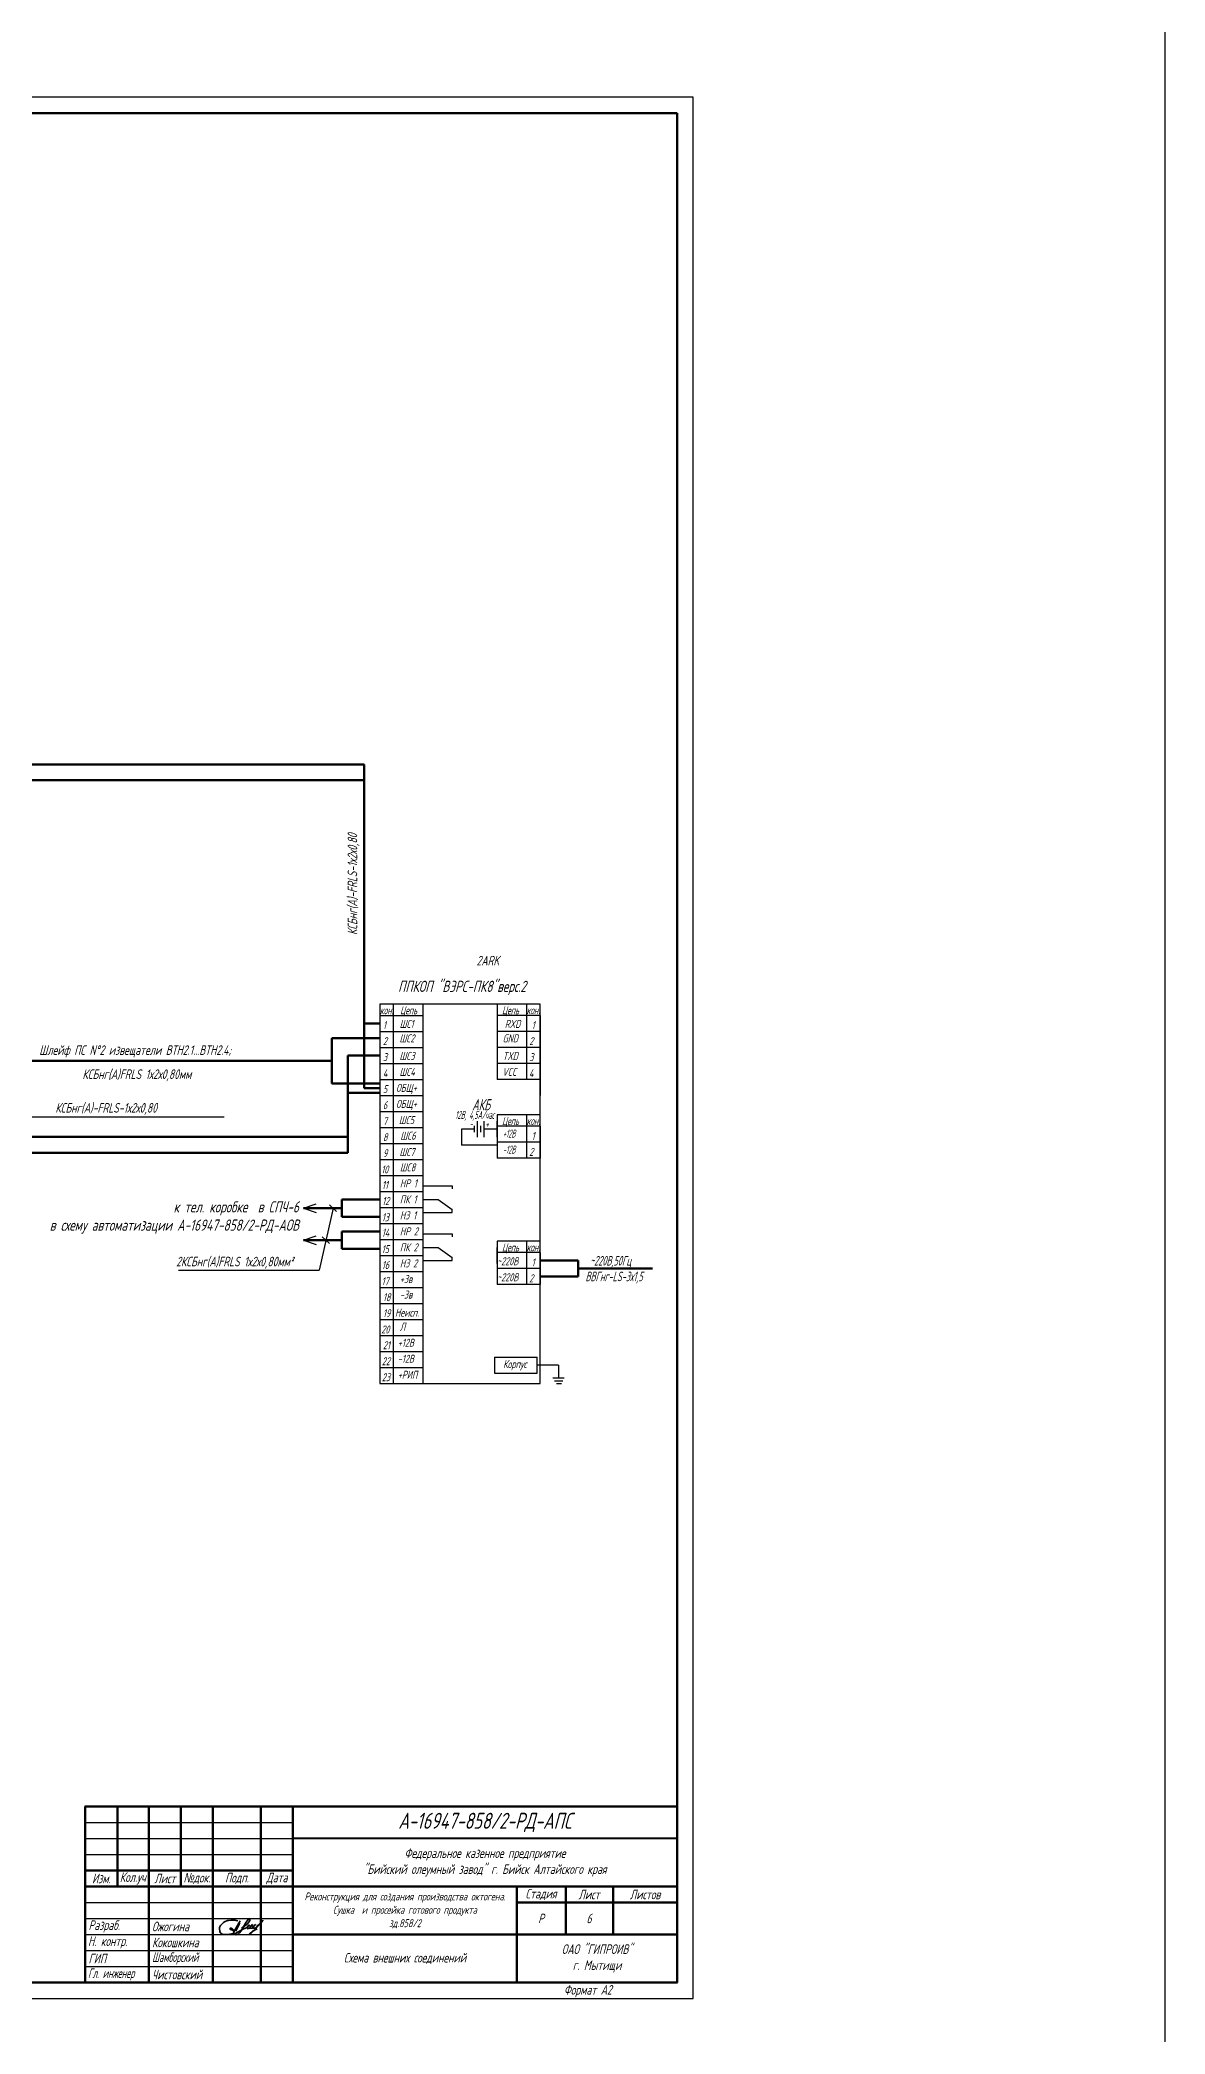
# Model space of a CAD drawing. Header units: millimetres. Extents: x 2185 to 8290, y 601 to 2456.
# Drawn here: x 7939 to 8290, y 1055 to 1678 of the extents above; entities that cross this region are included whole.
import ezdxf
from ezdxf.enums import TextEntityAlignment as Align

# ---------------------------------------------------------------- set-up
doc = ezdxf.new("R2010")
doc.units = ezdxf.units.MM
doc.layers.add('OBORUDOVANIE', color=7, linetype='Continuous')
doc.layers.add('текст', color=7, linetype='Continuous')
for name, color, linetype, lineweight in [('линия связи', 3, 'Continuous', 60), ('Линия связи (Вновь)', 3, 'Continuous', 60), ('рамка толстая', 7, 'Continuous', 60)]:
    doc.layers.add(name, color=color, linetype=linetype, lineweight=lineweight)
doc.styles.add('gost shx', font='gost.shx', dxfattribs={"oblique": 15})
doc.styles.add('gost.shx', font='gost.shx', dxfattribs={"oblique": 15})
doc.styles.add('Simplex', font='simplex.shx', dxfattribs={"width": 0.7, "oblique": 15})

msp = doc.modelspace()

# ---------------------------------------------------------------- linework, layer by layer
for p, q in [((8095.07, 1376.35), (8045.07, 1376.35)), ((8045.07, 1376.35), (8045.07, 1257.78)), ((8045.07, 1372.78), (8045.07, 1367.78)), ((8045.07, 1372.78), (8058.47, 1372.78)), ((8049.23, 1376.35), (8049.23, 1367.78)), ((8058.47, 1376.35), (8058.47, 1272.78)), ((8081.66, 1376.35), (8081.66, 1352.78)), ((8095.07, 1372.78), (8081.66, 1372.78)), ((8090.9, 1376.35), (8090.9, 1367.78)), ((8095.07, 1257.78), (8095.07, 1376.35)), ((8095.07, 1372.78), (8095.07, 1367.78)), ((8039.08, 1365.72), (8040.13, 1365.72)), ((8045.07, 1367.78), (8045.07, 1362.78)), ((8045.07, 1367.78), (8058.47, 1367.78)), ((8049.23, 1367.78), (8049.23, 1362.78)), ((8095.07, 1367.78), (8081.66, 1367.78)), ((8090.9, 1367.78), (8090.9, 1362.78)), ((8095.07, 1367.78), (8095.07, 1362.78)), ((8045.07, 1362.78), (8058.47, 1362.78)), ((8045.07, 1362.78), (8045.07, 1357.78)), ((8045.07, 1362.78), (8058.47, 1362.78)), ((8049.23, 1362.78), (8049.23, 1357.78)), ((8095.07, 1362.78), (8081.66, 1362.78)), ((8095.07, 1362.78), (8081.66, 1362.78)), ((8090.9, 1362.78), (8090.9, 1357.78)), ((8095.07, 1362.78), (8095.07, 1357.78)), ((8045.07, 1357.78), (8045.07, 1352.78)), ((8045.07, 1357.78), (8058.47, 1357.78)), ((8045.07, 1352.78), (8058.47, 1352.78)), ((8045.07, 1352.78), (8045.07, 1347.78)), ((8045.07, 1352.78), (8058.47, 1352.78)), ((8049.23, 1357.78), (8049.23, 1352.78)), ((8049.23, 1352.78), (8049.23, 1347.78)), ((8095.07, 1357.78), (8081.66, 1357.78)), ((8095.07, 1352.78), (8081.66, 1352.78)), ((8095.07, 1352.78), (8081.66, 1352.78)), ((8090.9, 1357.78), (8090.9, 1352.78)), ((8095.07, 1357.78), (8095.07, 1352.78)), ((8095.07, 1352.78), (8095.07, 1347.78)), ((8045.07, 1347.78), (8045.07, 1342.78)), ((8045.07, 1347.78), (8058.47, 1347.78)), ((8049.23, 1347.78), (8049.23, 1342.78)), ((7924.6, 1341.14), (7996.42, 1341.14)), ((8045.07, 1342.78), (8058.47, 1342.78)), ((8045.07, 1342.78), (8045.07, 1337.78)), ((8045.07, 1342.78), (8058.47, 1342.78)), ((8049.23, 1342.78), (8049.23, 1337.78)), ((8075.48, 1339.79), (8075.48, 1334.79)), ((8077.48, 1339.79), (8077.48, 1334.79)), ((8095.07, 1341.75), (8081.66, 1341.75)), ((8081.66, 1341.75), (8081.66, 1328.18)), ((8081.66, 1334.79), (8081.66, 1339.79)), ((8090.9, 1341.75), (8090.9, 1333.18)), ((8045.07, 1337.78), (8058.47, 1337.78)), ((8049.23, 1337.78), (8049.23, 1332.78)), ((8074.48, 1337.29), (8070.52, 1337.29)), ((8070.52, 1337.29), (8070.52, 1332.29)), ((8074.48, 1338.29), (8074.48, 1336.29)), ((8076.48, 1338.29), (8076.48, 1336.29)), ((8081.66, 1337.29), (8077.48, 1337.29)), ((8095.07, 1338.18), (8081.66, 1338.18)), ((8095.07, 1338.18), (8095.07, 1333.18)), ((8045.07, 1332.78), (8058.47, 1332.78)), ((8045.07, 1332.78), (8058.47, 1332.78)), ((8045.07, 1327.78), (8058.47, 1327.78)), ((8049.23, 1332.78), (8049.23, 1327.78)), ((8049.23, 1327.78), (8049.23, 1322.78)), ((8081.66, 1332.29), (8070.52, 1332.29)), ((8095.07, 1333.18), (8081.66, 1333.18)), ((8095.07, 1328.18), (8081.66, 1328.18)), ((8095.07, 1328.18), (8081.66, 1328.18)), ((8090.9, 1333.18), (8090.9, 1328.18)), ((8095.07, 1333.18), (8095.07, 1328.18)), ((8045.07, 1322.78), (8058.47, 1322.78)), ((8049.23, 1322.78), (8049.23, 1317.78)), ((8045.07, 1317.78), (8045.07, 1312.78)), ((8045.07, 1317.78), (8058.47, 1317.78)), ((8049.23, 1317.78), (8049.23, 1312.78)), ((8058.47, 1319.59), (8058.47, 1319.59)), ((8058.47, 1319.59), (8067.65, 1319.59)), ((8058.47, 1315.3), (8063.23, 1315.3)), ((8063.23, 1315.3), (8067.65, 1312.19)), ((8067.65, 1319.59), (8067.65, 1318.58)), ((8021.14, 1312.58), (8025.16, 1313.96)), ((8021.14, 1312.58), (8025.16, 1311.2)), ((8030.41, 1312.58), (8026.11, 1293.26)), ((8029.27, 1313.6), (8031.55, 1311.56)), ((8045.07, 1312.78), (8058.47, 1312.78)), ((8045.07, 1312.78), (8045.07, 1307.78)), ((8045.07, 1312.78), (8058.47, 1312.78)), ((8049.23, 1312.78), (8049.23, 1307.78)), ((8058.47, 1311.18), (8058.47, 1311.18)), ((8058.47, 1311.18), (8067.65, 1311.18)), ((8067.65, 1311.18), (8067.65, 1312.19)), ((8021.14, 1302.58), (8025.16, 1303.96)), ((8021.14, 1302.58), (8025.16, 1301.2)), ((8027.04, 1303.6), (8029.32, 1301.56)), ((8045.07, 1307.78), (8045.07, 1302.78)), ((8045.07, 1307.78), (8058.47, 1307.78)), ((8045.07, 1302.78), (8058.47, 1302.78)), ((8045.07, 1302.78), (8045.07, 1297.78)), ((8045.07, 1302.78), (8058.47, 1302.78)), ((8049.23, 1307.78), (8049.23, 1302.78)), ((8049.23, 1302.78), (8049.23, 1297.78)), ((8058.47, 1304.59), (8058.47, 1304.59)), ((8058.47, 1304.59), (8067.65, 1304.59)), ((8067.65, 1304.59), (8067.65, 1303.58)), ((8095.07, 1302.25), (8081.66, 1302.25)), ((8081.66, 1302.25), (8081.66, 1288.69)), ((8090.9, 1302.25), (8090.9, 1293.69)), ((8045.07, 1297.78), (8045.07, 1292.78)), ((8045.07, 1297.78), (8058.47, 1297.78)), ((8049.23, 1297.78), (8049.23, 1292.78)), ((8058.47, 1300.3), (8063.23, 1300.3)), ((8058.47, 1296.18), (8058.47, 1296.18)), ((8058.47, 1296.18), (8067.65, 1296.18)), ((8063.23, 1300.3), (8067.65, 1297.19)), ((8067.65, 1296.18), (8067.65, 1297.19)), ((8081.66, 1295.29), (8081.66, 1300.29)), ((8095.07, 1298.69), (8081.66, 1298.69)), ((8095.07, 1298.69), (8095.07, 1293.69)), ((7982.13, 1293.26), (8026.11, 1293.26)), ((8045.07, 1292.78), (8058.47, 1292.78)), ((8045.07, 1292.78), (8045.07, 1287.78)), ((8045.07, 1292.78), (8058.47, 1292.78)), ((8049.23, 1292.78), (8049.23, 1287.78)), ((8095.07, 1293.69), (8081.66, 1293.69)), ((8090.9, 1293.69), (8090.9, 1288.69)), ((8095.07, 1293.69), (8095.07, 1288.69)), ((8045.07, 1287.78), (8045.07, 1282.78)), ((8045.07, 1287.78), (8058.47, 1287.78)), ((8049.23, 1287.78), (8049.23, 1282.78)), ((8095.07, 1288.69), (8081.66, 1288.69)), ((8095.07, 1288.69), (8081.66, 1288.69)), ((8045.07, 1282.78), (8058.47, 1282.78)), ((8045.07, 1282.78), (8045.07, 1277.78)), ((8045.07, 1282.78), (8058.47, 1282.78)), ((8045.07, 1277.78), (8045.07, 1272.78)), ((8045.07, 1277.78), (8058.47, 1277.78)), ((8049.23, 1282.78), (8049.23, 1277.78)), ((8049.23, 1277.78), (8049.23, 1272.78)), ((8045.07, 1272.78), (8058.47, 1272.78)), ((8045.07, 1272.78), (8058.47, 1272.78)), ((8045.07, 1272.78), (8045.07, 1267.78)), ((8045.07, 1272.78), (8058.47, 1272.78)), ((8049.23, 1272.78), (8049.23, 1267.78)), ((8058.47, 1272.78), (8058.47, 1257.78)), ((8045.07, 1267.78), (8045.07, 1262.78)), ((8045.07, 1267.78), (8058.47, 1267.78)), ((8049.23, 1267.78), (8049.23, 1262.78)), ((8080.82, 1266.02), (8094.22, 1266.02)), ((8080.82, 1266.02), (8080.82, 1261.02)), ((8080.82, 1266.02), (8094.22, 1266.02)), ((8094.22, 1261.02), (8094.22, 1266.02)), ((8045.07, 1262.78), (8058.47, 1262.78)), ((8045.07, 1262.78), (8045.07, 1257.78)), ((8045.07, 1262.78), (8058.47, 1262.78)), ((8049.23, 1262.78), (8049.23, 1257.78)), ((8080.82, 1261.02), (8094.22, 1261.02)), ((8100.8, 1263.52), (8094.22, 1263.52)), ((8102.63, 1259.49), (8099.06, 1259.49)), ((8100.84, 1263.52), (8100.84, 1259.49)), ((8045.07, 1257.78), (8095.07, 1257.78)), ((8102.22, 1258.53), (8099.61, 1258.53)), ((8101.8, 1257.7), (8100.24, 1257.7)), ((8138.04, 1125.67), (8087.88, 1125.67)), ((8137.88, 1125.67), (8087.88, 1125.67)), ((8137.88, 1125.67), (8087.88, 1125.67)), ((8137.88, 1125.67), (8087.88, 1125.67)), ((8137.88, 1125.67), (8087.88, 1125.67)), ((7952.88, 1120.67), (8017.81, 1120.67)), ((7952.88, 1095.67), (8017.81, 1095.67)), ((7952.88, 1090.67), (8017.81, 1090.67)), ((7952.88, 1080.67), (8018, 1080.67)), ((7952.88, 1075.67), (8018, 1075.67)), ((7953.04, 1070.67), (7953.04, 1075.67)), ((7953.04, 1070.67), (7953.04, 1075.67)), ((8137.88, 1070.67), (7952.88, 1070.67)), ((7972.88, 1070.67), (7992.88, 1070.67)), ((8007.88, 1070.67), (8017.88, 1070.67)), ((8007.88, 1070.67), (8017.88, 1070.67)), ((8087.88, 1070.67), (8102.88, 1070.67)), ((8087.88, 1070.67), (8087.88, 1070.67))]:
    msp.add_line(p, q)
at = {"lineweight": 60}
for p, q in [((7952.88, 1125.67), (8137.88, 1125.67)), ((7953.04, 1070.67), (7953.04, 1125.67)), ((7963.04, 1125.67), (7963.04, 1100.67)), ((7972.88, 1125.67), (7972.88, 1070.67)), ((7982.88, 1100.67), (7982.88, 1125.67)), ((7992.88, 1070.67), (7992.88, 1125.67)), ((8007.88, 1125.67), (8007.88, 1070.67)), ((8017.88, 1125.67), (8017.88, 1110.1)), ((8017.88, 1115.67), (8138.04, 1115.78)), ((8017.88, 1110.1), (8017.88, 1070.67)), ((7952.88, 1105.67), (8017.81, 1105.67)), ((7952.88, 1100.67), (8138.04, 1100.67)), ((8087.88, 1100.67), (8087.88, 1070.67)), ((8103.09, 1085.67), (8103.09, 1100.67)), ((8117.88, 1100.67), (8117.88, 1085.67)), ((8087.87, 1095.67), (8138.04, 1095.67)), ((8017.88, 1085.67), (8138.04, 1085.67)), ((8138.04, 1070.67), (8086.48, 1070.67))]:
    msp.add_line(p, q, dxfattribs=at)
at = {"lineweight": -3}
for p, q in [((7952.88, 1115.67), (8018.37, 1115.67)), ((7952.88, 1110.67), (8017.88, 1110.67)), ((7953.32, 1085.67), (8018.2, 1085.67))]:
    msp.add_line(p, q, dxfattribs=at)
at = {"color": 255, "lineweight": 35}
for p, q in [((8003.93, 1090.34), (8003.64, 1089.89)), ((8004.37, 1090.68), (8003.93, 1090.34)), ((8004.46, 1090.41), (8004.37, 1090.68)), ((8004.45, 1090.25), (8004.46, 1090.41)), ((8004.5, 1090.61), (8004.5, 1090.61)), ((7995, 1087.82), (7994.93, 1087.6)), ((7994.93, 1087.6), (7995.05, 1086.54)), ((7995.22, 1088.5), (7995, 1087.82)), ((7995.05, 1086.54), (7995.25, 1086.16)), ((7996.18, 1089.42), (7995.22, 1088.47)), ((7995.25, 1086.16), (7995.8, 1085.81)), ((7995.8, 1085.81), (7996.5, 1085.71)), ((7996.53, 1089.61), (7996.18, 1089.42)), ((7996.5, 1085.71), (7997.39, 1085.68)), ((7997.41, 1090), (7996.53, 1089.61)), ((7997.39, 1085.68), (7998.12, 1085.74)), ((7997.81, 1090.05), (7997.41, 1090)), ((7997.81, 1090.05), (7998.45, 1090.09)), ((7998.12, 1085.74), (7998.75, 1085.86)), ((7998.23, 1087.56), (7998.22, 1087.51)), ((7998.22, 1087.51), (7998.29, 1087.35)), ((7998.28, 1087.61), (7998.23, 1087.56)), ((7998.37, 1087.63), (7998.28, 1087.61)), ((7998.28, 1087.37), (7998.42, 1087.24)), ((7998.49, 1087.64), (7998.37, 1087.63)), ((7998.41, 1087.25), (7998.97, 1087.02)), ((7998.76, 1090.11), (7998.45, 1090.09)), ((7998.54, 1087.63), (7998.49, 1087.64)), ((7998.63, 1087.62), (7998.54, 1087.63)), ((7998.79, 1087.57), (7998.63, 1087.62)), ((7998.75, 1085.86), (7999.3, 1086.02)), ((7999.42, 1090.14), (7998.76, 1090.11)), ((7998.95, 1087.53), (7998.79, 1087.57)), ((7999.36, 1087.17), (7998.95, 1087.53)), ((7998.97, 1087.02), (7999.22, 1087.02)), ((7999.22, 1087.02), (7999.61, 1087.06)), ((8001.41, 1089.96), (7999.29, 1086.24)), ((7999.29, 1086.24), (7999.4, 1087.07)), ((7999.3, 1086.02), (7999.7, 1086.16)), ((7999.37, 1087.12), (7999.34, 1087.2)), ((7999.37, 1087.09), (7999.37, 1087.12)), ((7999.39, 1087.03), (7999.37, 1087.09)), ((7999.38, 1086.98), (7999.39, 1087.03)), ((7999.86, 1090.09), (7999.42, 1090.14)), ((7999.64, 1085.71), (7999.9, 1086)), ((8000.06, 1085.52), (7999.65, 1085.74)), ((8000.12, 1090.05), (7999.86, 1090.09)), ((7999.9, 1086), (8000.28, 1086.21)), ((8001.08, 1088.9), (8000.06, 1086.68)), ((8000.83, 1085.72), (8000.06, 1085.52)), ((8000.69, 1089.97), (8000.12, 1090.05)), ((8000.23, 1087.07), (8000.24, 1087.07)), ((8000.28, 1086.21), (8002.91, 1087.67)), ((8001.23, 1086.19), (8000.83, 1085.72)), ((8001.3, 1089.35), (8001.08, 1088.9)), ((8001.58, 1086.71), (8001.23, 1086.19)), ((8001.92, 1087.19), (8001.58, 1086.71)), ((8001.81, 1087.67), (8002.46, 1088.1)), ((8002.21, 1087.71), (8001.92, 1087.19)), ((8002.6, 1088.31), (8002.21, 1087.71)), ((8002.36, 1087.37), (8002.91, 1087.67)), ((8002.4, 1088.07), (8003.33, 1088.65)), ((8002.95, 1088.98), (8002.6, 1088.31)), ((8002.92, 1087.46), (8003.1, 1087.59)), ((8003.3, 1089.5), (8002.95, 1088.98)), ((8003.1, 1087.59), (8003.26, 1087.71)), ((8003.26, 1087.71), (8003.56, 1087.92)), ((8003.64, 1089.89), (8003.3, 1089.5)), ((8003.33, 1088.65), (8003.68, 1089)), ((8003.56, 1087.92), (8003.82, 1088.07)), ((8003.66, 1087.88), (8003.64, 1087.69)), ((8003.64, 1087.69), (8003.67, 1087.56)), ((8003.76, 1088.12), (8003.66, 1087.88)), ((8003.67, 1087.56), (8003.7, 1087.5)), ((8003.68, 1089), (8003.93, 1089.27)), ((8003.7, 1087.5), (8003.95, 1087.46)), ((8003.81, 1088.26), (8003.76, 1088.12)), ((8003.95, 1088.45), (8003.81, 1088.26)), ((8003.82, 1088.07), (8004.11, 1088.37)), ((8003.93, 1089.27), (8004.13, 1089.54)), ((8003.99, 1088.51), (8003.95, 1088.45)), ((8003.95, 1087.46), (8004.01, 1087.52)), ((8004.07, 1088.33), (8003.96, 1088.22)), ((8004.29, 1088.65), (8003.99, 1088.51)), ((8004.01, 1087.52), (8004.23, 1087.64)), ((8004.28, 1088.64), (8004.07, 1088.33)), ((8004.11, 1088.37), (8004.19, 1088.53)), ((8004.13, 1089.54), (8004.44, 1090.07)), ((8004.23, 1087.64), (8004.42, 1087.78)), ((8004.29, 1085.7), (8004.44, 1085.96)), ((8004.31, 1085.51), (8004.29, 1085.7)), ((8005.81, 1086.99), (8004.36, 1085.51)), ((8004.41, 1087.79), (8004.4, 1087.53)), ((8004.4, 1087.53), (8005.08, 1087.68)), ((8004.49, 1088), (8004.41, 1087.79)), ((8004.42, 1087.78), (8004.7, 1088.01)), ((8004.44, 1090.07), (8004.46, 1090.26)), ((8004.44, 1085.96), (8004.69, 1086.19)), ((8004.63, 1088.23), (8004.49, 1088)), ((8004.79, 1088.4), (8004.63, 1088.23)), ((8004.69, 1088.04), (8004.9, 1088.25)), ((8004.69, 1086.19), (8004.9, 1086.41)), ((8004.92, 1088.6), (8004.79, 1088.4)), ((8004.9, 1088.25), (8005.13, 1088.52)), ((8004.9, 1086.41), (8005.31, 1086.65)), ((8005.04, 1088.72), (8004.92, 1088.6)), ((8004.98, 1087.65), (8005.33, 1087.78)), ((8005.31, 1088.81), (8005.04, 1088.72)), ((8005.13, 1088.52), (8005.24, 1088.65)), ((8005.24, 1088.63), (8005.31, 1088.81)), ((8005.32, 1087.79), (8005.31, 1087.52)), ((8005.31, 1087.52), (8005.65, 1087.61)), ((8005.31, 1086.65), (8005.55, 1086.84)), ((8005.4, 1088), (8005.32, 1087.79)), ((8005.33, 1087.78), (8005.61, 1088)), ((8005.55, 1088.22), (8005.4, 1088)), ((8005.7, 1088.4), (8005.55, 1088.22)), ((8005.55, 1086.84), (8006.13, 1087.09)), ((8005.6, 1088.03), (8005.81, 1088.24)), ((8005.62, 1087.58), (8005.91, 1087.62)), ((8005.84, 1088.6), (8005.7, 1088.4)), ((8005.81, 1088.24), (8006.04, 1088.52)), ((8006.18, 1087.42), (8005.81, 1086.99)), ((8005.95, 1088.71), (8005.84, 1088.6)), ((8005.91, 1087.62), (8006.21, 1087.81)), ((8006.22, 1088.8), (8005.95, 1088.71)), ((8006.04, 1088.52), (8006.15, 1088.65)), ((8006.13, 1087.09), (8006.28, 1087.21)), ((8006.15, 1088.63), (8006.22, 1088.8)), ((8006.4, 1087.78), (8006.18, 1087.42)), ((8006.28, 1087.21), (8006.72, 1087.39)), ((8007.1, 1088.71), (8006.4, 1087.78)), ((8006.51, 1088.21), (8007.17, 1088.46)), ((8008.16, 1089.79), (8007.1, 1088.71)), ((8007.17, 1088.46), (8008.21, 1089.49)), ((8008.14, 1089.77), (8008.29, 1089.93)), ((8008.27, 1089.61), (8008.2, 1089.47)), ((8008.31, 1089.66), (8008.27, 1089.61)), ((8008.29, 1089.93), (8008.39, 1090.04)), ((8008.33, 1089.71), (8008.31, 1089.66)), ((8008.4, 1089.8), (8008.33, 1089.71)), ((8008.39, 1090.04), (8008.5, 1090.13)), ((8008.43, 1089.85), (8008.4, 1089.8)), ((8008.49, 1089.98), (8008.43, 1089.85)), ((8008.53, 1090.05), (8008.49, 1089.98)), ((8008.5, 1090.13), (8008.54, 1090.16)), ((8008.54, 1090.16), (8008.53, 1090.08)), ((8008.53, 1090.08), (8008.53, 1090.05))]:
    msp.add_line(p, q, dxfattribs=at)
msp.add_lwpolyline([(4778.25, 601.14), (8290.33, 601.14), (8290.33, 2391.42), (4778.25, 2391.42)], close=True)
at = {"layer": 'OBORUDOVANIE', "ltscale": 100}
for p, q in [((8142.95, 1659.67), (7722.95, 1659.67)), ((8142.95, 1065.67), (8142.95, 1659.67)), ((7722.95, 1065.67), (8142.95, 1065.67))]:
    msp.add_line(p, q, dxfattribs=at)
at = {"layer": 'линия связи'}
for p, q in [((8095.07, 1296.19), (8106.95, 1296.19)), ((8106.95, 1296.19), (8106.95, 1291.19)), ((8095.07, 1291.19), (8106.95, 1291.19)), ((8130.16, 1293.69), (8106.95, 1293.69))]:
    msp.add_line(p, q, dxfattribs=at)
at = {"layer": 'Линия связи (Вновь)'}
for p, q in [((8040.12, 1451.24), (7898.88, 1451.24)), ((8040.12, 1446.25), (7898.88, 1446.25)), ((8040.12, 1451.24), (8040.12, 1350.12)), ((8040.13, 1365.72), (8030.07, 1365.72)), ((8030.07, 1351.56), (8030.07, 1365.72)), ((8045.07, 1370.28), (8040.12, 1370.28)), ((8045.07, 1365.72), (8040.13, 1365.72)), ((8030.07, 1358.64), (7928.59, 1358.64)), ((8045.07, 1360.28), (8035.07, 1360.28)), ((8035.07, 1329.91), (8035.07, 1360.28)), ((8045.07, 1351.56), (8030.07, 1351.56)), ((8045.07, 1348.61), (8035.07, 1348.61)), ((8045.07, 1350.12), (8040.12, 1350.12)), ((8035.07, 1334.91), (7898.88, 1334.91)), ((8035.07, 1329.91), (7898.88, 1329.91)), ((8045.07, 1315.28), (8033.18, 1315.28)), ((8033.18, 1309.88), (8033.18, 1315.28)), ((8033.18, 1312.58), (8021.14, 1312.58)), ((8045.07, 1309.88), (8033.18, 1309.88)), ((8033.18, 1302.58), (8021.14, 1302.58)), ((8045.07, 1305.28), (8033.18, 1305.28)), ((8033.18, 1299.88), (8033.18, 1305.28)), ((8045.07, 1299.88), (8033.18, 1299.88))]:
    msp.add_line(p, q, dxfattribs=at)
at = {"layer": 'рамка толстая', "ltscale": 100}
for p in [(7742.95, 1654.67), (8137.88, 1070.67)]:
    msp.add_line(p, (8137.88, 1654.67), dxfattribs=at)
at = {"layer": 'рамка толстая', "color": 7}
msp.add_line((8137.88, 1070.67), (7731.08, 1070.67), dxfattribs=at)

# ---------------------------------------------------------------- texts
at = {"oblique": 15}
for s, height, style, width, p in [('ППКОП "ВЭРС-ПК8"верс.2', 3.5, 'Simplex', 0.7, (8050.74, 1380.13)), ('кон.', 2.5, 'Simplex', 0.55, (8045.07, 1373.15)), ('1', 2.5, 'Simplex', 0.7, (8045.99, 1368.51)), ('ШС1', 2.5, 'Simplex', 0.7, (8051.22, 1368.89)), ('Цепь', 2.5, 'Simplex', 0.55, (8051.38, 1373.15)), ('Цепь', 2.5, 'Simplex', 0.55, (8083.2, 1373.15)), ('RXD', 2.5, 'Simplex', 0.7, (8084.07, 1368.89)), ('кон.', 2.5, 'Simplex', 0.55, (8090.9, 1373.19)), ('1', 2.5, 'Simplex', 0.7, (8092.45, 1368.51)), ('2', 2.5, 'Simplex', 0.7, (8045.99, 1363.51)), ('ШС2', 2.5, 'Simplex', 0.7, (8051.16, 1364.38)), ('GND', 2.5, 'Simplex', 0.7, (8083.39, 1364.38)), ('2', 2.5, 'Simplex', 0.7, (8091.7, 1363.51)), ('Шлейф ПС N%%D2 извещатели ВТН2.1...ВТН2.4; ', 3, 'Simplex', 0.7, (7938.63, 1360.46)), ('3', 2.5, 'Simplex', 0.7, (8045.99, 1358.51)), ('ШС3', 2.5, 'Simplex', 0.7, (8051.16, 1358.88)), ('TXD', 2.5, 'Simplex', 0.7, (8083.39, 1358.88)), ('3', 2.5, 'Simplex', 0.7, (8091.7, 1358.51)), ('4', 2.5, 'Simplex', 0.7, (8045.99, 1353.51)), ('ШС4', 2.5, 'Simplex', 0.7, (8051.16, 1353.91)), ('VCC', 2.5, 'Simplex', 0.7, (8083.3, 1353.91)), ('4', 2.5, 'Simplex', 0.7, (8091.62, 1353.51)), ('5', 2.5, 'Simplex', 0.7, (8045.99, 1348.51)), ('6', 2.5, 'Simplex', 0.7, (8045.99, 1343.51)), ('ОБЩ+', 2.5, 'Simplex', 0.7, (8050.11, 1348.91)), ('ОБЩ+', 2.5, 'Simplex', 0.7, (8050.11, 1343.91)), ('7', 2.5, 'Simplex', 0.7, (8045.99, 1338.51)), ('ШС5', 2.5, 'Simplex', 0.7, (8050.96, 1338.83)), ('12В, 4,5А/час', 2.5, 'gost.shx', 0.6, (8068.57, 1340.47)), ('Цепь', 2.5, 'Simplex', 0.55, (8083.2, 1338.55)), ('кон.', 2.5, 'Simplex', 0.55, (8090.9, 1338.59)), ('8', 2.5, 'Simplex', 0.7, (8045.99, 1333.51)), ('ШС6', 2.5, 'Simplex', 0.7, (8051.44, 1333.99)), ('-', 2.5, 'gost.shx', 0.6, (8073.01, 1337.64)), ('+', 2.5, 'gost.shx', 0.6, (8077.97, 1337.64)), ('+12В', 2.5, 'gost.shx', 0.6, (8083.43, 1334.63)), ('1', 2.5, 'Simplex', 0.7, (8092.45, 1333.91)), ('9', 2.5, 'Simplex', 0.7, (8045.99, 1328.51)), ('ШС7', 2.5, 'Simplex', 0.7, (8051.15, 1328.85)), ('-12В', 2.5, 'gost.shx', 0.6, (8083.43, 1329.63)), ('2', 2.5, 'Simplex', 0.7, (8091.7, 1328.91)), ('10', 2.5, 'Simplex', 0.7, (8045.47, 1323.43)), ('11', 2.5, 'Simplex', 0.7, (8045.69, 1318.59)), ('ШС8', 2.5, 'Simplex', 0.7, (8051.29, 1324.08)), ('НР 1', 2.5, 'Simplex', 0.7, (8051.29, 1319.08)), ('12', 2.5, 'Simplex', 0.7, (8045.77, 1313.58)), ('ПК 1', 2.5, 'Simplex', 0.7, (8051.29, 1314.08)), ('13', 2.5, 'Simplex', 0.7, (8045.64, 1308.48)), ('НЗ 1', 2.5, 'Simplex', 0.7, (8051.29, 1309.08)), ('14', 2.5, 'Simplex', 0.7, (8045.64, 1303.68)), ('НР 2', 2.5, 'Simplex', 0.7, (8051.29, 1304.08)), ('15', 2.5, 'Simplex', 0.7, (8045.57, 1298.54)), ('16', 2.5, 'Simplex', 0.7, (8045.64, 1293.59)), ('НЗ 2', 2.5, 'Simplex', 0.7, (8051.29, 1294.08)), ('ПК 2', 2.5, 'Simplex', 0.7, (8051.29, 1299.08)), ('~220В', 2.5, 'gost.shx', 0.8, (8081.66, 1294.74)), ('Цепь', 2.5, 'Simplex', 0.55, (8083.2, 1299.06)), ('кон.', 2.5, 'Simplex', 0.55, (8090.9, 1299.1)), ('1', 2.5, 'Simplex', 0.7, (8092.45, 1294.42)), ('17', 2.5, 'Simplex', 0.7, (8045.57, 1288.5)), ('+Зв', 2.5, 'Simplex', 0.7, (8051.29, 1289.19)), ('~220В', 2.5, 'gost.shx', 0.8, (8081.66, 1289.74)), ('2', 2.5, 'Simplex', 0.7, (8091.7, 1289.42)), ('18', 2.5, 'Simplex', 0.7, (8045.99, 1283.51)), ('-Зв', 2.5, 'Simplex', 0.7, (8051.29, 1284.33)), ('19', 2.5, 'Simplex', 0.7, (8045.99, 1278.51)), ('Неисп.', 2.5, 'Simplex', 0.7, (8049.78, 1278.7)), ('20', 2.5, 'Simplex', 0.7, (8045.47, 1273.43)), ('21', 2.5, 'Simplex', 0.7, (8045.99, 1268.51)), ('+12В', 2.5, 'Simplex', 0.7, (8050.64, 1269.28)), ('Л', 2.5, 'Simplex', 0.7, (8051.29, 1274.33)), ('22', 2.5, 'Simplex', 0.7, (8045.65, 1263.51)), ('-12В', 2.5, 'Simplex', 0.7, (8050.64, 1264.28)), ('Корпус', 2.5, 'gost.shx', 0.8, (8083.53, 1262.62)), ('23', 2.5, 'Simplex', 0.7, (8045.65, 1258.51)), ('+РИП', 2.5, 'Simplex', 0.7, (8050.64, 1259.28))]:
    msp.add_text(s, height=height, dxfattribs=dict(at, style=style, width=width)).set_placement(p)
at = {"color": 5, "style": 'Simplex', "oblique": 15, "width": 0.7}
msp.add_text('КСБнг(А)FRLS 1х2х0,80мм', height=3, dxfattribs=at).set_placement((7952.13, 1352.94))
at = {"color": 7, "linetype": 'Continuous', "lineweight": 20, "style": 'Simplex', "oblique": 15, "width": 0.7}
msp.add_text('Формат А2', height=3, dxfattribs=at).set_placement((8102.53, 1066.87))
at = {"layer": 'текст', "style": 'Simplex', "oblique": 15, "width": 0.7}
msp.add_text('КСБнг(А)-FRLS-1х2х0,80', height=3, rotation=90, dxfattribs=at).set_placement((8037.98, 1413.77), align=Align.CENTER)
at = {"layer": 'текст', "color": 5, "style": 'Simplex', "oblique": 15, "width": 0.7}
msp.add_text('2ARK', height=3, dxfattribs=at).set_placement((8075.23, 1388.41))
at = {"layer": 'текст', "style": 'Simplex', "oblique": 15, "width": 0.7}
msp.add_text('КСБнг(А)-FRLS-1х2х0,80', height=3, dxfattribs=at).set_placement((7959.54, 1342.43), align=Align.CENTER)
at = {"layer": 'текст', "color": 1, "style": 'Simplex', "oblique": 15, "width": 0.7}
msp.add_text('2КСБнг(А)FRLS 1х2х0,80мм²', height=3, dxfattribs=at).set_placement((7981.41, 1294.4))
at = {"layer": 'текст', "color": 0, "style": 'Simplex', "oblique": 15, "width": 0.6}
for s, p in [('~220В,50Гц', (8110.67, 1294.66)), ('ВВГнг-LS-3х1,5', (8109.25, 1289.76))]:
    msp.add_text(s, height=3, dxfattribs=at).set_placement(p)
at = {"layer": 'текст', "insert": (8079.47, 1346.66), "char_height": 3.5, "attachment_point": 3, "style": 'gost shx'}
msp.add_mtext_dynamic_manual_height_columns('{\\W0.8;АКБ}', width=8.0628, gutter_width=12.5, heights=[0], dxfattribs=at)
at = {"layer": 'текст', "char_height": 3.5, "width": 87.586, "attachment_point": 3, "style": 'Simplex'}
for s, insert in [('к тел. коробке  в СПЧ-6', (8019.73, 1314.74)), (' в схему автоматизации А-16947-858/2-РД-АОВ', (8019.79, 1309.04))]:
    msp.add_mtext(s, dxfattribs=dict(at, insert=insert))
at = {"layer": 'текст', "lineweight": 35, "insert": (8077.88, 1120.67), "char_height": 5, "width": 120, "attachment_point": 5, "style": 'Simplex'}
msp.add_mtext('А-16947-858/2-РД-АПС', dxfattribs=at)
at = {"layer": 'текст', "lineweight": 20, "style": 'Simplex'}
for s, insert, char_height, width, attachment_point in [('Федеральное казенное предприятие\\P"Бийский олеумный завод" г. Бийск Алтайского края', (8077.88, 1108.17), 3, 120, 5), ('Изм.', (7958.04, 1103.17), 3, 10, 5), ('Кол.уч', (7967.88, 1103.17), 3, 10, 5), ('Лист', (7977.88, 1103.17), 3, 10, 5), ('{\\fArial|b0|i0|c204|p34;\\W0.7;№\\Fsimplex|c204;док.}', (7987.88, 1103.17), 3, 10, 5), ('Подп.', (8000.38, 1103.17), 3, 15, 5), ('{\\W0.7;Дата}', (8012.88, 1103.17), 3, 10, 5), ('{\\W0.6;Реконструкция для создания производства октогена.\\PСушка  и просейка готового продукта\\Pзд.858/2}', (8052.88, 1093.17), 2.5, 70, 5), ('{\\W0.7;Стадия}', (8095.38, 1098.17), 3, 15, 5), ('Лист', (8110.38, 1098.17), 3, 15, 5), ('Листов', (8127.88, 1098.17), 3, 20, 5), ('Р', (8095.38, 1090.67), 3, 15, 5), ('6', (8110.38, 1090.67), 3, 15, 5), ('Н. контр.', (7953.88, 1083.17), 3, 19, 4), ('Разраб.', (7954.04, 1088.17), 3, 18, 4), ('Кокошкина', (7973.88, 1083.17), 3, 18, 4), ('Ожогина', (7973.88, 1088.17), 3, 18, 4), ('ГИП', (7954.04, 1078.17), 3, 18, 4), ('{\\W0.6;Шамборский}', (7973.88, 1078.17), 3, 18, 4), ('Схема внешних соединений', (8052.88, 1078.17), 3, 70, 5), ('{\\C2;ОАО "ГИПРОИВ"\\Pг. Мытищи}', (8112.88, 1078.17), 3, 50, 5), ('{\\W0.6;Гл. инженер}', (7953.88, 1073.17), 3, 18, 4), ('Чистовский', (7973.88, 1073.17), 3, 18, 4)]:
    msp.add_mtext(s, dxfattribs=dict(at, insert=insert, char_height=char_height, width=width, attachment_point=attachment_point))

doc.saveas('drawing.dxf')
